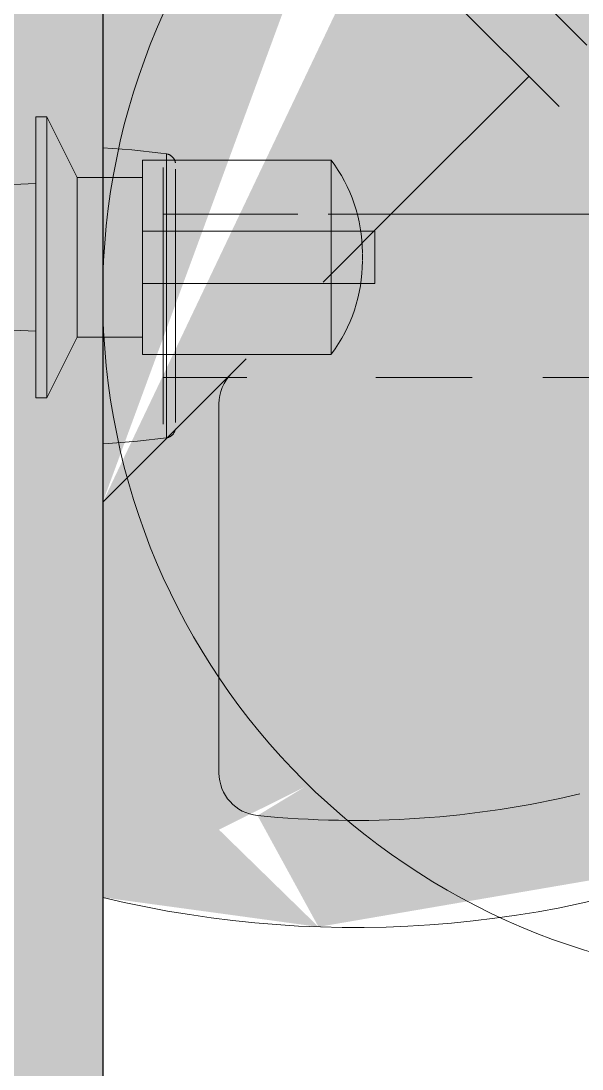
# Model space of a CAD drawing. Header units: metres. Extents: x 147 to 427, y -16 to 162.
# Drawn here: x 322.7309 to 322.8618, y 82.2061 to 82.4509 of the extents above; entities that cross this region are included whole.
import ezdxf

# ---------------------------------------------------------------- set-up
doc = ezdxf.new("R2010")
doc.units = ezdxf.units.M
doc.layers.add('1053_ARQ_BASE_MATADOURO_dwg', color=7, linetype='Continuous', lineweight=5, true_color=0x767676)
for name, color, linetype, lineweight in [('A-EQUIPAMENTOS', 7, 'Continuous', 5), ('A-PAREDE', 7, 'Continuous', 30), ('A-WALL', 7, 'Continuous', 9), ('A_lay', 7, 'Continuous', 5), ('P-PIPE', 7, 'Continuous', 5), ('P-SANR-FIXT', 7, 'Continuous', 5)]:
    doc.layers.add(name, color=color, linetype=linetype, lineweight=lineweight)

# ---------------------------------------------------------------- blocks, each defined once
blk = doc.blocks.new('USO_ESG_Cuba lavatório redonda - Uso geral-3627488-TÉRREO 1_20 - Dependente 1')
at = {"layer": 'P-SANR-FIXT', "color": 9, "true_color": 0xc0c0c0}
for centre in [(-2.759870525399777e-15, 0.1600000000000002), (-2.727719265099044e-15, 0.1600000000000002)]:
    blk.add_arc(centre, 0.1599999999999999, 180.0000000000002, 5.088887490341627e-14, dxfattribs=at)
blk = doc.blocks.new('USO_ESG_Sifão de Uso Geral - Sifão para lavatório-3627490-TÉRREO 1_20 - Dependente 1')
at = {"layer": 'P-SANR-FIXT', "color": 9, "true_color": 0xc0c0c0}
for p, q in [((-0.01905000000020791, 0.1149999987485433), (-0.01905000000020791, 0.07289266715780068)), ((0.01904999999979209, 0.1027178877683498), (0.01904999999979209, 0.1149999987485433)), ((-0.01905000000020791, 0.03360244957877876), (-0.01905000000020791, 0.01413148976545272)), ((0.01904999999979209, 0.01413148976545272), (0.01904999999979209, 0.03360245495839335)), ((-0.033171959091578, 0.01488819227461761), (0, 0.01488819227461761)), ((-0.02955640025592632, 0.01695898247440039), (0, 0.01695898247440039)), ((-0.02955640025592635, 0.01695898247440039), (-1.142151288813576e-16, 0.01695898247440039)), ((6.161763616794731e-17, 0.0169589824744004), (-0.01907023710242991, 0.0169589824744004)), ((0.01907023710242991, 0.0169589824744004), (0, 0.0169589824744004)), ((-1.004139738387554e-16, 0.01695898247440039), (0.02955640025592629, 0.01695898247440039)), ((2.284302577627152e-16, 0.01695898247440039), (0.02955640025592639, 0.01695898247440039)), ((-1.071815570673971e-16, 0.01488819227461761), (0.033171959091578, 0.01488819227461761)), ((-0.03, 0.01413148976521754), (0.03, 0.01413148976521754)), ((-0.03, 0.01413148976521754), (0.03, 0.01413148976521754)), ((-0.01907023710242991, 0.0141314897652176), (0, 0.0141314897652176)), ((0.01904999999999815, 0.01413148976521754), (-0.01904999999999815, 0.01413148976521754)), ((0.01904999999999815, 0.01413148976521754), (-0.01904999999999815, 0.01413148976521754)), ((-0.016, 0.01413148976521754), (0.016, 0.01413148976521754)), ((-0.016, 0.01413148976521754), (0.016, 0.01413148976521754)), ((-6.161763616794731e-17, 0.01413148976521748), (0.01907023710242991, 0.01413148976521748)), ((-1.04744440165294e-16, 0), (-0.03, 0)), ((0.03, 0), (-1.920283787331894e-16, 0)), ((0.03, 9.702447179016361e-17), (-2.912619083023203e-16, 9.702447179016361e-17)), ((-0.03457092903812933, -5.498934640968401e-17), (0, -5.498934640968401e-17)), ((-1.920283787331894e-16, -9.702447179016361e-17), (-0.03, -9.702447179016361e-17)), ((-1.117017536812876e-16, -5.498934640968401e-17), (0.03457092903812933, -5.498934640968401e-17))]:
    blk.add_line(p, q, dxfattribs=at)
at = {"layer": 'P-SANR-FIXT', "color": 254, "true_color": 0xd3d3d3}
for p, q in [((0.01904999999979209, 0.06375625427567175), (0.01904999999979209, 0.0862422085268332)), ((-0.01905000000020791, 0.07289266715780068), (-0.01905000000020791, 0.05263649293222261)), ((-0.01905000000020791, 0.04553576000849935), (-0.01905000000020791, 0.03360244957877876))]:
    blk.add_line(p, q, dxfattribs=at)
at = {"layer": 'P-SANR-FIXT', "color": 9, "true_color": 0xc0c0c0, "flags": 128}
for points in [[(-0.03457092903836874, 1.386069925501943e-13), (-0.03409619888071647, 0.006793772741444264), (-0.03335017000815223, 0.0135631270461814), (-0.0331719590917468, 0.01488819227482454)], [(-0.0331719590917468, 0.01488819227482454), (-0.03315162239318997, 0.01498875114962757), (-0.03312728067940352, 0.01508841633699558), (-0.03309897289181409, 0.01518702839411708), (-0.03306674431699921, 0.01528442956225554), (-0.03303064651364148, 0.01538046402067739), (-0.03299073723075035, 0.01547497813489718), (-0.03294708031444898, 0.01556782070201189), (-0.03289974560665251, 0.01565884319395627), (-0.03284880883272708, 0.01574789999438217), (-0.03279435148055527, 0.01583484863082522), (-0.03273646067045338, 0.01591955000465387), (-0.03267522901517841, 0.01600186861145448), (-0.03261075447251952, 0.01608167275892156), (-0.03254314018777114, 0.01615883477754032), (-0.03247249432962235, 0.01623323122475485), (-0.0323989299162744, 0.01630474308179), (-0.03232256463490503, 0.01637325594492904), (-0.03224352065392541, 0.0164386602083363), (-0.03216192442671254, 0.01650085123939498), (-0.03207790648993614, 0.0165597295453128), (-0.03199160125419276, 0.01661520093349027), (-0.03190314678958076, 0.01666717666149343), (-0.03181268460434494, 0.01671557357940328), (-0.03172035941873928, 0.01676031426246264), (-0.03162631893320668, 0.01680132713499079), (-0.03153071359274709, 0.01683854658515011), (-0.03143369634518695, 0.01687191306987152), (-0.03133542239757735, 0.01690137320966169), (-0.03123604896732523, 0.01692687987481659), (-0.03113573503062162, 0.01694839226013064), (-0.03107743835374186, 0.01695898247458718)], [(0.03107743835332603, 0.01695898247458718), (0.03117822241681115, 0.01693979286359099), (0.03127815848403261, 0.01691658831462919), (0.03137708667847765, 0.01688940594998094), (0.03147484873632584, 0.01685828925578826), (0.03157128825912969, 0.01682328801192089), (0.03166625096406951, 0.01678445821310888), (0.03175958493122834, 0.01674186197857089), (0.03185114084608485, 0.01669556745332593), (0.03194077223881832, 0.01664564869855531), (0.03202833571813862, 0.01659218557392524), (0.03211369120123527, 0.01653526360882097), (0.03219670213762765, 0.01647497386623472), (0.03227723572747109, 0.01641141279695112), (0.03235516313411062, 0.01634468208513899), (0.03243035969046687, 0.0162748884856268), (0.0325027050980756, 0.01620214365341599), (0.03257208361961293, 0.01612656396446218), (0.0326383842642128, 0.01604827033035763), (0.03270150096516117, 0.01596738800428138), (0.03276133274913518, 0.01588404638057364), (0.03281778389795745, 0.01579837878793405), (0.03287076410196478, 0.01571052227666005), (0.03292018860395147, 0.01562061739784586), (0.03296597833542, 0.01552880798050246), (0.03300806004257484, 0.01543524090022256), (0.03304636640358385, 0.01534006584382587), (0.03308083613641466, 0.01524343507164813), (0.03311141409689899, 0.01514550317220674), (0.03313805136688679, 0.0150464268154803), (0.03316070533228194, 0.0149463645024458), (0.03317195909133097, 0.01488819227482454)], [(0.03317195909133097, 0.01488819227482454), (0.03397111898991352, 0.008124904595092085), (0.03449918027467775, 0.001335068951866924), (0.03457092903795292, 1.386069925501943e-13)]]:
    blk.add_lwpolyline(points, dxfattribs=at)
blk = doc.blocks.new('Registro de Gaveta - Agua Fria - MEP - Tigre - PVC Cromado - 25 mm-135403-TÉRREO 1_20 - Dependente 1')
at = {"layer": 'P-PIPE'}
for p, q in [((154.3449523342556, 82.42852922677163), (154.3424239522242, 82.42852922677163)), ((154.342423952224, 82.4285292267716), (154.342423952224, 82.36286327345778)), ((154.342423952224, 82.4285292267716), (154.342423952224, 82.36286327345778)), ((154.3520363320969, 82.41434047580032), (154.3449523342556, 82.42852922677163)), ((154.3449523342555, 82.36286327345778), (154.3449523342555, 82.4285292267716)), ((154.3449523342555, 82.36286327345778), (154.3449523342555, 82.4285292267716)), ((154.4113111450573, 82.41839648448708), (154.3673111450572, 82.41839648448708)), ((154.3673111450572, 82.39569625011468), (154.3673111450572, 82.41839648448696)), ((154.4113111450571, 82.3956962501147), (154.4113111450571, 82.41839648448699)), ((154.3673111450572, 82.41434047580032), (154.3520363320969, 82.41434047580032)), ((154.3520363320968, 82.41434047580026), (154.3520363320968, 82.37705202442912)), ((154.3520363320968, 82.41434047580037), (154.3520363320968, 82.37705202442899)), ((154.3673111450572, 82.41434047580022), (154.3673111450572, 82.39569625011468)), ((154.3673111450572, 82.41434047580022), (154.3673111450572, 82.39569625011468)), ((154.3424239522242, 82.41296977098942), (154.307313952224, 82.41119625011477)), ((154.342423952224, 82.39569625011468), (154.342423952224, 82.41296977098938)), ((154.3673111450572, 82.40179625011471), (154.4113258663779, 82.40179625011471)), ((154.4113259720778, 82.40179625011471), (154.3673111450574, 82.40179625011471)), ((154.3673111450574, 82.40179625011471), (154.4113132704479, 82.40179625011471)), ((154.4113132704479, 82.40179625011471), (154.3673111450572, 82.40179625011471)), ((154.3673111450572, 82.40179625011471), (154.3673111450572, 82.3895962501147)), ((154.3673111450574, 82.40179625011471), (154.3673111450574, 82.3895962501147)), ((154.3673111450572, 82.3895962501147), (154.3673111450572, 82.40179625011471)), ((154.3673111450574, 82.3895962501147), (154.3673111450574, 82.40179625011471)), ((154.4215389827784, 82.40179625011471), (154.4113132704479, 82.40179625011471)), ((154.4113132704479, 82.40179625011471), (154.4113132704479, 82.3895962501147)), ((154.4113132704479, 82.3895962501147), (154.4113132704479, 82.40179625011471)), ((154.4113258663779, 82.40179625011471), (154.4182779681638, 82.40179625011471)), ((154.4113258663779, 82.3895962501147), (154.4113258663779, 82.40179625011471)), ((154.4113259720778, 82.3895962501147), (154.4113259720778, 82.40179625011471)), ((154.4215389827786, 82.38959625011478), (154.4215389827786, 82.40179625011473)), ((154.342423952224, 82.37842272924), (154.342423952224, 82.39569625011468)), ((154.3673111450572, 82.39569625011468), (154.3673111450572, 82.37705202442915)), ((154.3673111450572, 82.39569625011468), (154.3673111450572, 82.37705202442915)), ((154.3673111450572, 82.3729960157424), (154.3673111450572, 82.39569625011468)), ((154.4113111450571, 82.37299601574242), (154.4113111450571, 82.3956962501147)), ((154.3673111450572, 82.3895962501147), (154.4113132704479, 82.3895962501147)), ((154.4113132704479, 82.3895962501147), (154.3673111450574, 82.3895962501147)), ((154.3673111450574, 82.3895962501147), (154.4113259720778, 82.3895962501147)), ((154.4113258663779, 82.3895962501147), (154.3673111450572, 82.3895962501147)), ((154.4113132704479, 82.3895962501147), (154.4215389827784, 82.3895962501147)), ((154.4182779681638, 82.3895962501147), (154.4113258663779, 82.3895962501147)), ((154.307313952224, 82.3801962501148), (154.3424239522242, 82.37842272924016)), ((154.3449523342556, 82.36286327345788), (154.3520363320969, 82.37705202442925)), ((154.3520363320969, 82.37705202442925), (154.3673111450572, 82.37705202442925)), ((154.3673111450572, 82.3729960157425), (154.4113111450573, 82.3729960157425)), ((154.3424239522242, 82.36286327345788), (154.3449523342556, 82.36286327345788))]:
    blk.add_line(p, q, dxfattribs=at)
at = {"layer": 'P-PIPE', "flags": 128}
for points in [[(154.4113111450573, 82.41839648448708), (154.4121592206978, 82.41722360878637), (154.4129597154499, 82.41601775728077), (154.4137113486928, 82.4147808590757), (154.4144129179734, 82.41351489294429), (154.4150633009308, 82.4122218841624), (154.4156614570909, 82.41090390126811), (154.4162064295315, 82.40956305275297), (154.4166973464129, 82.4082014836887), (154.4171334223729, 82.40682137229511), (154.4175139597828, 82.40542492645619), (154.4178383498641, 82.4040143801873), (154.4181060736618, 82.4025919900616), (154.418316702875, 82.40116003159994), (154.4184699005416, 82.39972079563027), (154.4185654215784, 82.39827658462318), (154.4186031131721, 82.39682970900816), (154.4186037742138, 82.39661098261894)], [(154.4186037742138, 82.39640752115497), (154.4186037742138, 82.39638395125205), (154.4186037742138, 82.39635928117399), (154.4186037742138, 82.39633355038771), (154.4186037742138, 82.39630680005696), (154.4186037742138, 82.39627907297647), (154.4186037742138, 82.39625041350378), (154.4186037742138, 82.39622086748788), (154.4186037742138, 82.39619048219603), (154.4186037742138, 82.39615930623835), (154.4186037742138, 82.39612738948969), (154.4186037742138, 82.39609478300984), (154.4186037742138, 82.39606153896257), (154.4186037742138, 82.39602771053089), (154.4186037742138, 82.39599335183341), (154.4186037742138, 82.39595851783642), (154.4186037742138, 82.39592326426718), (154.4186037742138, 82.39588764752365), (154.4186037742138, 82.395851724585), (154.4186037742138, 82.39581555292054), (154.4186037742138, 82.3957791903969), (154.4186037742138, 82.3957426951865), (154.4186037742138, 82.39570612567395)], [(154.4186037742138, 82.39569625011478), (154.4186037742138, 82.39573282965853), (154.4186037742138, 82.39576935068288), (154.4186037742138, 82.39580575476188), (154.4186037742138, 82.39584198365682), (154.4186037742138, 82.39587797940919), (154.4186037742138, 82.39591368443347), (154.4186037742138, 82.39594904160927), (154.4186037742138, 82.3959839943725), (154.4186037742138, 82.39601848680631), (154.4186037742138, 82.39605246373023), (154.4186037742138, 82.39608587078827), (154.4186037742138, 82.39611865453635), (154.4186037742138, 82.39615076252758), (154.4186037742138, 82.39618214339582), (154.4186037742138, 82.39621274693845), (154.4186037742138, 82.39624252419634), (154.4186037742138, 82.3962714275323), (154.4186037742138, 82.39629941070696), (154.4186037742138, 82.39632642895351), (154.4186037742138, 82.39635243904827), (154.4186037742138, 82.39637739938058), (154.4186037742138, 82.39640127001952)], [(154.4186037742138, 82.39478151761057), (154.4185748288141, 82.3933344406032), (154.4184880389217, 82.39188967861037), (154.4183435433817, 82.3904495429429), (154.4181415733563, 82.38901633751101), (154.4178824519544, 82.38759235513726), (154.4175665937149, 82.38617987389001), (154.4171945039438, 82.38478115343764), (154.4167667779051, 82.38339843143478), (154.4162840998696, 82.3820339199415), (154.4157472420186, 82.38068980188514), (154.4151570632106, 82.37936822756785), (154.4145145076057, 82.3780713112267), (154.4138206031558, 82.37680112765105), (154.41307645996, 82.37555970886369), (154.4122832684885, 82.37434904086994), (154.4114422976787, 82.37317106048032), (154.4113111450573, 82.3729960157425)], [(154.4186037742138, 82.39569625011478), (154.4186037742138, 82.39565967057098), (154.4186037742138, 82.39562314954662), (154.4186037742138, 82.39558674546763), (154.4186037742138, 82.39555051657268), (154.4186037742138, 82.39551452082031), (154.4186037742138, 82.39547881579604), (154.4186037742138, 82.3954434586203), (154.4186037742138, 82.395408505857), (154.4186037742138, 82.39537401342326), (154.4186037742138, 82.39534003649935), (154.4186037742138, 82.39530662944124), (154.4186037742138, 82.39527384569315), (154.4186037742138, 82.395241737702), (154.4186037742138, 82.39521035683376), (154.4186037742138, 82.39517975329106), (154.4186037742138, 82.39514997603317), (154.4186037742138, 82.39512107269728), (154.4186037742138, 82.39509308952255), (154.4186037742138, 82.39506607127613), (154.4186037742138, 82.3950400611813), (154.4186037742138, 82.39501510084892), (154.4186037742138, 82.39499123020998)], [(154.4186037742138, 82.39498497907454), (154.4186037742138, 82.39500854897747), (154.4186037742138, 82.39503321905558), (154.4186037742138, 82.39505894984187), (154.4186037742138, 82.39508570017261), (154.4186037742138, 82.39511342725311), (154.4186037742138, 82.3951420867258), (154.4186037742138, 82.39517163274162), (154.4186037742138, 82.39520201803347), (154.4186037742138, 82.39523319399123), (154.4186037742138, 82.39526511073989), (154.4186037742138, 82.39529771721966), (154.4186037742138, 82.39533096126694), (154.4186037742138, 82.39536478969862), (154.4186037742138, 82.39539914839617), (154.4186037742138, 82.39543398239309), (154.4186037742138, 82.3954692359624), (154.4186037742138, 82.39550485270593), (154.4186037742138, 82.3955407756445), (154.4186037742138, 82.39557694730902), (154.4186037742138, 82.39561330983261), (154.4186037742138, 82.395649805043), (154.4186037742138, 82.39568637455562)]]:
    blk.add_lwpolyline(points, dxfattribs=at)
at = {"layer": 'P-PIPE'}
for centre, radius, start, end in [((154.3073139522239, 82.39569625011468), 0.01550000000000296, 0, 180), ((154.3073139522239, 82.39569625011468), 0.01550000000000296, 0, 180), ((154.3073139522238, 82.39569625011465), 0.01249999999998863, 90, 269.9999999999996), ((154.3073139522238, 82.39569625011465), 0.01249999999998863, 90, 269.9999999999996), ((154.3073139522238, 82.39569625011465), 0.01249999999998863, 90, 269.9999999999996), ((154.3073139522238, 82.39569625011465), 0.01249999999998863, 90, 269.9999999999996), ((154.3073139522238, 82.39569625011465), 0.01249999999998863, 269.9999999999996, 90), ((154.3073139522238, 82.39569625011465), 0.01249999999998863, 269.9999999999996, 90), ((154.3073139522238, 82.39569625011465), 0.01249999999998863, 269.9999999999996, 90), ((154.3073139522238, 82.39569625011465), 0.01249999999998863, 269.9999999999996, 90), ((154.3073139522239, 82.39569625011468), 0.01550000000000296, 180, 0), ((154.3073139522239, 82.39569625011468), 0.01550000000000296, 180, 0)]:
    blk.add_arc(centre, radius, start, end, dxfattribs=at)
for points, knots in [([(154.3073139522238, 82.41119625011468), (154.3077330527841, 82.41121742025402), (154.3083801339672, 82.41120075123298), (154.3092818052266, 82.41109296876884), (154.309973435519, 82.4109711706574), (154.3106967279652, 82.41081516398972), (154.3114487846461, 82.4106288554245), (154.3120793985019, 82.41044461177725), (154.3125776751174, 82.41027697330648), (154.312944474182, 82.41013951251877), (154.3133071488558, 82.40999107026643), (154.3137912678709, 82.40978091641831), (154.3143924514614, 82.40949351189263), (154.3151041396494, 82.40910772082546), (154.3157975537602, 82.40867707933785), (154.3164786905239, 82.40820281335851), (154.3171504278461, 82.4076868263063), (154.3178031759426, 82.40712552958793), (154.3184252506628, 82.40651485972658), (154.3190258130119, 82.40585603189736), (154.3196091918262, 82.40515184008909), (154.3201601102454, 82.40439915842168), (154.3206610476663, 82.40359645538399), (154.3211230641541, 82.40274242906287), (154.3215540380341, 82.40184113139243), (154.3219328851486, 82.4008969288011), (154.3222421014348, 82.39991603530007), (154.3224788249333, 82.39890267088852), (154.3227155212212, 82.39751069042995), (154.3227992571987, 82.39642822276357), (154.3228139522239, 82.39569625011468)], [0, 0, 0, 0, 0.07142857142857142, 0.1071428571428571, 0.1428571428571428, 0.1785714285714285, 0.2142857142857143, 0.25, 0.2678571428571428, 0.2857142857142857, 0.3035714285714285, 0.3214285714285714, 0.3571428571428571, 0.3928571428571428, 0.4285714285714285, 0.4642857142857143, 0.5, 0.5357142857142857, 0.5714285714285714, 0.6071428571428571, 0.6428571428571428, 0.6785714285714286, 0.7142857142857143, 0.75, 0.7857142857142857, 0.8214285714285714, 0.8571428571428571, 0.8928571428571428, 0.9285714285714286, 1, 1, 1, 1]), ([(154.3228139522239, 82.39569625011468), (154.3227992571987, 82.39642822276357), (154.3227155212212, 82.39751069042995), (154.3224788249333, 82.3989026708885), (154.3222421014348, 82.3999160353001), (154.3219328851485, 82.40089692880105), (154.3215540380346, 82.40184113139264), (154.3211230641519, 82.40274242906207), (154.3206610476744, 82.403596455387), (154.3201601102154, 82.40439915841044), (154.3196091919383, 82.4051518401311), (154.3190258125936, 82.40585603174063), (154.3184252522239, 82.4065148603115), (154.3178031701164, 82.40712552740494), (154.3171504495897, 82.40768683445337), (154.3164786093755, 82.40820278295328), (154.315684397816, 82.4087562611214), (154.3147532367174, 82.40931496537485), (154.3138521612858, 82.40975787498637), (154.3132162308612, 82.41002945675234), (154.3128533281598, 82.41017428250012), (154.3123008162634, 82.4103778590551), (154.3114473662039, 82.41063584817655), (154.3106038090939, 82.41083628205513), (154.3100660523517, 82.4109484890176), (154.3097152972132, 82.41101737365807), (154.3091094718373, 82.41111890364888), (154.3082710555061, 82.41120764866614), (154.3076282776441, 82.41121212771921), (154.3073139522238, 82.41119625011468)], [0, 0, 0, 0, 0.07142857142857142, 0.1071428571428571, 0.1428571428571428, 0.1785714285714285, 0.2142857142857143, 0.25, 0.2857142857142857, 0.3214285714285714, 0.3571428571428571, 0.3928571428571428, 0.4285714285714285, 0.4642857142857143, 0.5, 0.5357142857142857, 0.5714285714285714, 0.625, 0.6785714285714286, 0.7053571428571429, 0.71875, 0.7321428571428572, 0.7857142857142857, 0.8392857142857142, 0.8526785714285714, 0.8660714285714285, 0.8928571428571428, 0.9464285714285714, 1, 1, 1, 1]), ([(154.3228139522239, 82.39569625011468), (154.3228051628477, 82.39505863729828), (154.3227205245171, 82.39379690629032), (154.3224539364541, 82.39227901782706), (154.3221318460812, 82.39110864110579), (154.321834858033, 82.39025526616639), (154.3214950582694, 82.38943272134061), (154.3211267726634, 82.3886459898567), (154.3207238389487, 82.38789786272466), (154.3202789320534, 82.38718676540292), (154.3198050640517, 82.38651296551019), (154.3193140581718, 82.38587506743458), (154.3188021558809, 82.3852752415585), (154.3182624814745, 82.38471416624047), (154.317704526748, 82.38418931172562), (154.3171362222583, 82.38369815127025), (154.3165553760166, 82.38324208143909), (154.3157569174528, 82.38268242634565), (154.3147357759322, 82.38206420265584), (154.3136878176332, 82.38155364176137), (154.3129403964515, 82.38125135151401), (154.3125118224246, 82.38109340435523), (154.3121910049884, 82.38098193807679), (154.3118666665366, 82.3808788107475), (154.3114264049759, 82.38075314532482), (154.3108703356057, 82.38061520248785), (154.3102103205836, 82.3804759230963), (154.3095806323518, 82.38035940342857), (154.3089840520389, 82.38026865874609), (154.3082119495132, 82.38018918935033), (154.3076649794346, 82.38017851858277), (154.3073139522238, 82.3801962501147)], [0, 0, 0, 0, 0.0625, 0.125, 0.15625, 0.1875, 0.21875, 0.25, 0.28125, 0.3125, 0.34375, 0.375, 0.40625, 0.4375, 0.46875, 0.5, 0.53125, 0.5625, 0.625, 0.6875, 0.71875, 0.734375, 0.75, 0.765625, 0.78125, 0.8125, 0.84375, 0.875, 0.90625, 0.9375, 1, 1, 1, 1]), ([(154.3073139522238, 82.3801962501147), (154.3076649794346, 82.38017851858277), (154.3082119495132, 82.38018918935033), (154.3089840520389, 82.38026865874609), (154.3095806323518, 82.38035940342857), (154.3102103205836, 82.3804759230963), (154.3108703356057, 82.38061520248785), (154.3114264049759, 82.38075314532482), (154.3118666665366, 82.3808788107475), (154.3121910049884, 82.38098193807679), (154.3125118224246, 82.38109340435523), (154.3129403964515, 82.38125135151401), (154.3136878176332, 82.38155364176137), (154.3147357759322, 82.38206420265584), (154.3157569174528, 82.38268242634565), (154.3165553760166, 82.38324208143909), (154.3171362222583, 82.38369815127025), (154.317704526748, 82.38418931172562), (154.3182624814745, 82.38471416624047), (154.3188021558809, 82.3852752415585), (154.3193140581718, 82.38587506743458), (154.3198050640517, 82.38651296551019), (154.3202789320534, 82.38718676540292), (154.3207238389487, 82.38789786272466), (154.3211267726634, 82.3886459898567), (154.3214950582694, 82.38943272134061), (154.321834858033, 82.39025526616639), (154.3221318460812, 82.39110864110579), (154.3224539364541, 82.39227901782706), (154.3227205245171, 82.39379690629032), (154.3228051628477, 82.39505863729828), (154.3228139522239, 82.39569625011468)], [0, 0, 0, 0, 0.0625, 0.09375, 0.125, 0.15625, 0.1875, 0.21875, 0.234375, 0.25, 0.265625, 0.28125, 0.3125, 0.375, 0.4375, 0.46875, 0.5, 0.53125, 0.5625, 0.59375, 0.625, 0.65625, 0.6875, 0.71875, 0.75, 0.78125, 0.8125, 0.84375, 0.875, 0.9375, 1, 1, 1, 1])]:
    blk.add_open_spline(points, degree=3, knots=knots, dxfattribs=at)
blk = doc.blocks.new('1053_ARQ_BASE_MATADOURO_dwg_A$C36706394-4039621-TÉRREO 1_20 - Dependente 1')
at = {"layer": 'A-EQUIPAMENTOS', "true_color": 0xe2e2e2}
h = blk.add_hatch(color=254, dxfattribs=at)
h.paths.add_polyline_path([(0.0001433662209583417, 0.2413469433309474), (0.01722721261683328, 0.340988780184773), (0.07239994150017465, 0.4257020418435328), (0.1566267831341124, 0.4816144715850704), (0.2561152307711466, 0.4995701522200339), (0.3065170094038542, 0.4931319497927867), (0.3065169518232522, 0.1910034194592561), (0.007022733827121556, 0.1910034805214578), (0.0005726141981782348, 0.2382056786296558)])
h.paths.add_polyline_path([(0.0001433662209583417, 0.2413469433309474), (0.02283819799836892, 0.2181319818707521), (0.03286055804822317, 0.2382056724852079), (0.02614858653026859, 0.2271222179613425), (0.003592405564414912, 0.2394602930858884)])
h.paths.add_polyline_path([(0.03802957199607499, 0.325250653120636), (0.1628162907119988, 0.3247472994507731), (0.1783617588271358, 0.3363405099836811), (0.1734132944732781, 0.3409887862421758), (0.1623210821011016, 0.3562151238345556), (0.1611845127885052, 0.3409887885693872), (0.1528065186573016, 0.3373278411309046), (0.1623210771043889, 0.3299583289127629), (0.04048372216659773, 0.3253436067400889)])
h.paths.add_polyline_path([(0.09932748549996359, 0.1910034629556551), (0.2464602034925272, 0.2450640788468238), (0.2540722052938658, 0.2531887048474051), (0.2479193133567938, 0.265518136253885), (0.2301190928110862, 0.2531887094057733), (0.1223138466616914, 0.2019323780061273)])
h.paths.add_polyline_path([(0.2228014569802073, 0.4730194071915889), (0.2895188249065743, 0.473019395543473), (0.2748661554222143, 0.4730193983319685), (0.2725266968230526, 0.4735003276261676), (0.2538396855396317, 0.4733195951527803)])
at = {"layer": 'A-EQUIPAMENTOS', "color": 253, "true_color": 0xaaaaaa}
for p, q in [((0.2445528374519199, 0.2655181363224983), (0.2060984801128045, 0.3039724937901593)), ((0.2341307778842747, 0.2550960779190064), (0.1917227806843366, 0.2975040741266121)), ((0.1987754388246686, 0.290451416745782), (0.1687597788568798, 0.2604357566374461)), ((0.132784046013548, 0.2244600236256593), (0.09932744759134948, 0.1910034250468016)), ((0.122313849744387, 0.2181319631636143), (0.0360974766081199, 0.2181319631636143))]:
    blk.add_line(p, q, dxfattribs=at)
at = {"layer": 'A-EQUIPAMENTOS', "color": 9, "true_color": 0xc3c3c3}
blk.add_line((0.1687597788568798, 0.2604357566374461), (0.1507277268501995, 0.2424037045463314), dxfattribs=at)
at = {"layer": 'A-EQUIPAMENTOS', "color": 253, "true_color": 0xaaaaaa, "flags": 128}
blk.add_lwpolyline([(0.007022746489383281, 0.1910034269094467), (0.3065169518231414, 0.1910034269094467), (0.3065169518231414, 0.4931319504976273)], dxfattribs=at)
at = {"layer": 'A-EQUIPAMENTOS', "color": 253, "true_color": 0xaaaaaa}
for centre, radius, start, end in [((0.2498250505886972, 0.2498238645493984), 0.2498255442149628, 156.0131986329777, 193.6179169494312), ((0.2498250505886972, 0.2498238645493984), 0.2248255442149627, 166.5021940136336, 185.795289173678), ((0.0360974766081199, 0.2281319629400969), 0.01000000000000001, 185.7952891736784, 270), ((0.122313849744387, 0.2281319629400969), 0.009999999999999978, 270, 315.0000000742844)]:
    blk.add_arc(centre, radius, start, end, dxfattribs=at)
blk = doc.blocks.new('1053_ARQ_BASE_MATADOURO_dwg_arq geral tgov-4039641-TÉRREO 1_20 - Dependente 1')
at = {"layer": 'A_lay', "true_color": 0xaaaaaa}
h = blk.add_hatch(dxfattribs=at)
h.set_pattern_fill('FP_2', color=253, style=0, pattern_type=2)
h.set_pattern_definition([(90, (-0.43, 0), (-0.6125, 3.750480822388769e-17), []), (180, (-0.43, 0), (-7.500961644777538e-17, -0.6125), [])])
h.paths.add_polyline_path([(25.1255469207727, -2.525965459945203), (25.14406995693784, -2.549311167218648), (25.21361192062136, -2.570337723717156), (25.22569632900294, -2.507924567627047), (25.13728621164609, -2.523850746675646)])
h.paths.add_polyline_path([(25.10943054890627, -2.507924567627047), (25.13728621164609, -2.523000376927126), (25.21822966577041, -2.499765842756811), (25.1255469207727, -2.506716018810105)])
h.paths.add_polyline_path([(25.08973124521672, -2.493883603560296), (25.1255469207727, -2.506307743022187), (25.13728621164609, -2.494300385033398), (25.09498995857009, -2.493929692001962)])
h.paths.add_polyline_path([(24.16822972102116, -2.590337723493509), (24.3466884861703, -2.582498515854688), (24.35796271070838, -2.542539649100468), (24.3998538284381, -2.498828927838299), (24.44778381066006, -2.462491779119582), (24.45435142009007, -2.074788535325372), (24.48241961285692, -2.011083122204691), (24.55453446924397, -1.947701739729668), (24.64778392725373, -1.924848058689105), (24.74103337716426, -1.947701772775724), (24.81314821109004, -2.011083180807173), (24.84779777110401, -2.100651396606217), (24.8520874213934, -2.480337688741608), (25.08261082160261, -2.490899947716123), (25.10943054890627, -2.493502505585312), (25.69005279536134, -2.490337722793289), (25.69005279557355, -2.305361665785236), (25.65460425049869, -2.28794410688234), (25.63759693276537, -2.260259170332474), (25.63556113606107, -2.232923688126602), (25.64615885852531, -2.205777223959269), (25.667531332714, -2.186205896534791), (25.69822966633401, -2.163930560006809), (25.70492839599509, -1.815337722189688), (25.73528871325028, -1.792041431395865), (25.74822966521603, -1.79033772274847), (26.04822966505899, -1.79033772274847), (26.06045915165083, -1.724399947818684), (26.14822966558879, -1.696706646101116), (26.13822966569604, -0.6403377242385144), (26.06822966272048, -0.6403377205132437), (26.06030513292349, -0.5203377027063613), (25.06822966330216, -0.5203377027063613), (25.06822966330244, -0.6403377231903684), (24.45035819185452, -0.6403377242385144), (24.45290361882957, -0.7414014845684426), (24.41431197228898, -0.8362668623333939), (24.34339162328089, -0.9063709973601041), (24.24926724915602, -0.9432622871240228), (24.14822966558897, -0.9501365051101935), (24.14822986110855, -1.491991188486118), (24.19543186247008, -1.500559960448424), (24.24066340207987, -1.540453953229839), (24.25822984566947, -1.589972915127926), (24.25199915755415, -2.218532881649891), (24.21949630704749, -2.264811022452155), (24.16822972102129, -2.288682321495872), (24.14822972141016, -2.294980856657142), (24.14822966558897, -2.59033772349344)])
h.paths.add_polyline_path([(25.14407004264215, -2.570337811494885), (25.20288455101413, -2.570337807759635), (25.13873112628375, -2.552063188012765)])
h.paths.add_polyline_path([(25.20822966587751, -2.590337723493509), (25.20822966587751, -2.580337723716981), (25.14406995693784, -2.580337723717119), (25.14406995428767, -2.590337717905776)])
h.paths.add_polyline_path([(25.21822966577041, -2.570337723939828), (25.23172966518939, -2.570337723717156), (25.22316629135922, -2.547117298814936)])
h.paths.add_polyline_path([(25.33881944254993, -1.896120293065797), (25.31076829042309, -1.894173905253342), (25.31126877618981, -1.786815233528515), (25.3393199279675, -1.79033772274847), (25.33881944254993, -1.895991699770006)])
h.paths.add_polyline_path([(24.91423196880771, -1.894173905253342), (24.88618081703348, -1.894045311957621), (24.88668130233448, -1.784868843853459), (24.9147324542286, -1.784997439011851), (24.91423255830685, -1.894045311957551)])
h.paths.add_polyline_path([(26.09822966487286, -1.890337724238611), (26.14822966558879, -1.890337724238611), (26.13822966584158, -1.789439399781666), (26.09822966487286, -1.840337721630836)])
h.paths.add_polyline_path([(26.09153093488758, -1.815337722019201), (26.09153093488758, -1.800376931998441), (26.08358500376482, -1.804982383168808)])
h.paths.add_polyline_path([(26.0732296647664, -1.797036452238996), (26.12822966580315, -1.770337723195552), (26.12822966580315, -1.756837723866179), (26.06472966629308, -1.756837723866179), (26.07217347037918, -1.792041431427814)])
h.paths.add_polyline_path([(26.08358500376482, -1.804982383168808), (26.07921378410596, -1.794429325314282), (26.0732296647664, -1.797036452238996)])
h.paths.add_polyline_path([(25.09859698836265, -1.771114109083926), (25.06203579623282, -1.762385219957102), (25.03236565622526, -1.73503077402694), (25.03894692333437, -1.672555740922617), (25.08584454504303, -1.607665440067273), (25.12309623917127, -1.58906715735786), (25.14346680289652, -1.591215172782485), (25.20181055064345, -1.668537851422896), (25.18513299990473, -1.739003432016282), (25.17139230039935, -1.758372414857031), (25.12696508131956, -1.770477404817887)])
h.paths.add_polyline_path([(26.06822966272048, -1.723837723866169), (26.12822966603587, -1.723837723866169), (26.12822966584154, -1.710337722715292), (26.0647296659011, -1.723837723866169)])
h.paths.add_polyline_path([(25.41367495758485, -1.63853756897141), (25.38395568037717, -1.591215172782485), (25.3877949982098, -1.542558276805527), (25.39127473846993, -1.508337207533972), (25.36430275778014, -1.329645516350773), (25.34537185786784, -1.233004720396772), (25.40130234874586, -1.222644983207265), (25.41185339773099, -1.23683070391404), (25.41185339773099, -1.410599016660982), (25.4415286908628, -1.604985905811097), (25.42532488397371, -1.624504462452527)])
h.paths.add_polyline_path([(25.42649868025936, -1.526178818196019), (25.38408867316363, -1.362791229854271), (25.38044382966713, -1.362120595948636), (25.40130234874586, -1.523228289042311), (25.41918765037149, -1.52570164814904)])
h.paths.add_polyline_path([(24.89208504778828, -1.030797811225179), (24.8500420720766, -1.216978865316957), (24.8912015725256, -1.22352010296218), (24.89173952688023, -1.1061701324005)])
h.paths.add_polyline_path([(24.84570530604132, -1.361476970254409), (24.83195502916367, -1.3502156070602), (24.8320922561692, -1.264051405619206), (24.84269350701943, -1.194797260885662), (24.89208504778828, -1.030797811225179), (24.92272415244983, -1.017574066296103), (24.92202502733589, -0.96107079088681), (24.89173952688023, -0.960380341857613), (24.89208504778828, -0.9224564571445432), (24.94051732118377, -0.9223246667533762), (24.94558852002985, -0.8625662717967282), (24.9776456747129, -0.8248050250112178), (24.99910639168268, -0.8248050250112178), (25.01425793906701, -0.8464217372236131), (25.05608141783196, -0.9761341021670753), (25.04538647641247, -1.003584869205869), (25.00752647636265, -0.9376214936811961), (24.9914710439046, -0.9264530185609949), (24.9101319701647, -1.039150912005824), (24.90880028798751, -1.329645516350773), (24.84938180608171, -1.361010085456565)])
h.paths.add_polyline_path([(25.37063525209709, -1.347888682037496), (25.37093082440094, -1.266647729009283), (25.34537185786784, -1.266988560557313), (25.36493829789846, -1.329645516350773)])
h.paths.add_polyline_path([(24.85996672255028, -1.347345711663312), (24.89086396771045, -1.329645516350773), (24.88886233476328, -1.234433211581771), (24.8320922561692, -1.234172968179574), (24.83568604067755, -1.264124917790123), (24.86034770414722, -1.264906464144487), (24.8600478635931, -1.329645516350773)])
at = {"layer": 'A-PAREDE', "color": 253, "true_color": 0xaaaaaa, "flags": 128}
blk.add_lwpolyline([(23.9982296655653, -2.440337724983692), (23.9982296655653, -0.4903377238661051), (25.13822966557927, -0.4903377238661051), (25.13822966557927, -0.6403377242386341), (24.14822966558859, -0.6403377242386341), (24.14822966558859, -2.440337724983692)], dxfattribs=at)
at = {"extrusion": (0, 0, -1), "zscale": -1, "rotation": 90.00001090347922}
blk.add_blockref('1053_ARQ_BASE_MATADOURO_dwg_A$C36706394-4039621-TÉRREO 1_20 - Dependente 1', (-23.95722618373111, -0.9468546397985577), dxfattribs=at)
blk = doc.blocks.new('1053_ARQ_BASE_MATADOURO_dwg-3625622-TÉRREO 1_20 - Dependente 1')
blk.add_blockref('1053_ARQ_BASE_MATADOURO_dwg_arq geral tgov-4039641-TÉRREO 1_20 - Dependente 1', (130.2097949645677, 83.1860339743535))

msp = doc.modelspace()

# ---------------------------------------------------------------- hatches: boundary and pattern name
at = {"layer": 'A-WALL', "true_color": 0xffd4aa, "transparency": 33554483}
h = msp.add_hatch(color=41, dxfattribs=at)
h.paths.add_polyline_path([(322.6014792421969, 80.59569625085992), (322.749979242197, 80.60518625011545), (322.7499792038548, 82.69569625048734), (322.6014792421969, 82.69569625048734), (322.6014792421969, 80.60353545849874)])
h.paths.add_polyline_path([(322.7117685642645, 80.60518625011545), (322.6867685642645, 80.60518625011545), (322.6960333262007, 82.34870625011483), (322.7117685642645, 82.33850674536436), (322.7117685642645, 80.61569630442958)])

# ---------------------------------------------------------------- linework, layer by layer
at = {"layer": 'A-WALL', "color": 253, "true_color": 0xbbb2aa}
msp.add_line((322.7499792421966, 80.59419625048724), (322.7499792421967, 82.69569625048725), dxfattribs=at)

# ---------------------------------------------------------------- block references
at = {"layer": '1053_ARQ_BASE_MATADOURO_dwg', "color": 253, "true_color": 0xaaaaaa}
msp.add_blockref('1053_ARQ_BASE_MATADOURO_dwg-3625622-TÉRREO 1_20 - Dependente 1', (168.3919546120403, 0), dxfattribs=at)
at = {"layer": 'P-PIPE'}
msp.add_blockref('Registro de Gaveta - Agua Fria - MEP - Tigre - PVC Cromado - 25 mm-135403-TÉRREO 1_20 - Dependente 1', (168.3919546120403, 0), dxfattribs=at)
at = {"layer": 'P-SANR-FIXT', "color": 9, "true_color": 0xc0c0c0, "rotation": 270.0000000000006}
for name in ['USO_ESG_Cuba lavatório redonda - Uso geral-3627488-TÉRREO 1_20 - Dependente 1', 'USO_ESG_Sifão de Uso Geral - Sifão para lavatório-3627490-TÉRREO 1_20 - Dependente 1']:
    msp.add_blockref(name, (322.7499792118273, 82.38670306710037), dxfattribs=at)

doc.saveas('drawing.dxf')
